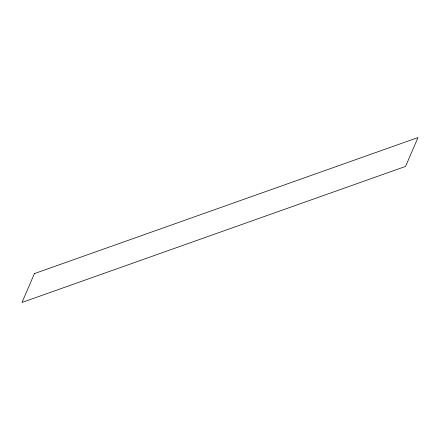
<?xml version="1.0" encoding="UTF-8"?>
<svg xmlns="http://www.w3.org/2000/svg" width="440" height="440" viewBox="0 0 440 440"><rect width="100%" height="100%" fill="white"/><g stroke="black" fill="none" stroke-linecap="round" stroke-linejoin="round"><path stroke-width="0.66" d="M34.419 273.598L22 302.456L405.581 166.403L418 137.544L34.419 273.598"/></g></svg>
